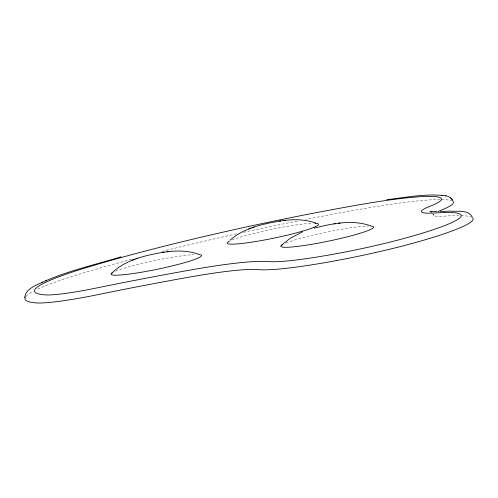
<?xml version="1.0" encoding="UTF-8"?>
<svg xmlns="http://www.w3.org/2000/svg" width="498" height="498" viewBox="0 0 498 498"><rect width="100%" height="100%" fill="white"/><g stroke="black" fill="none" stroke-linecap="round" stroke-linejoin="round"><path stroke-width="0.37" stroke-dasharray="2.49 1.87" d="M432.88 213.879L433.154 214.57M433.011 214.028L433.347 215.292M472.017 217.452A146.891 14.336 -11.7 0 0 444.932 216.101A61.223 5.976 -11.7 0 1 433.59 214.096M440.207 199.536A129.318 12.618 -11.7 0 0 366.609 208.133A294.374 28.728 -11.7 0 0 305.623 219.437M441.608 199.542A129.318 12.618 -11.7 0 1 452.377 201.105M131.416 259.352A294.374 28.728 -11.7 0 0 79.954 273.981A186.426 18.189 -11.7 0 0 36.192 289.861M161.875 251.459A294.374 28.728 -11.7 0 1 236.774 233.811M243.528 232.323A294.374 28.728 -11.7 0 1 298.047 220.931M26.145 296.316A193.94 18.924 -11.7 0 1 28.822 294.025A186.426 18.189 -11.7 0 1 33.304 291.324M115.548 271.198A46.19 4.507 -11.7 0 1 193.697 254.596M285.989 242.962A47.391 4.625 -11.7 0 1 327.055 231.987A47.391 4.625 -11.7 0 1 368.308 226.055M231.819 240.098A46.588 4.544 -11.7 0 1 271.279 229.391A46.588 4.544 -11.7 0 1 312.451 223.278"/><path stroke-width="0.75" d="M24.925 297.567C24.688 292.475 29.37 288.996 33.285 286.686C60.812 272.325 91.644 265.832 121.12 256.812M111.832 273.103C122.9 262.222 138.158 257.317 153.011 254.229C167.957 251.036 184.005 248.963 198.727 254.335M281.631 245.134L290.459 238.112L302.579 231.863M230.107 240.136C242.439 229.223 258.898 224.99 274.684 221.971C288.186 219.35 302.554 218.298 315.72 223.085M41.764 282.385L42.324 282.148M45.411 280.816L45.959 280.586M132.25 260.168L134.609 259.327M135.805 258.885L137.778 258.188M248.664 228.968L251.048 228.121M252.256 227.679L254.241 226.976M314.188 228.103C332.502 223.552 352.41 219.282 370.792 225.88M386.815 199.667C406.38 197.432 426.276 193.299 446.003 195.814C449.146 196.38 452.097 198.416 453.205 201.485M279.515 221.143L280.791 220.975M283.76 220.558L285.647 220.303M333.965 223.901L335.26 223.727M338.285 223.303L340.202 223.048M167.048 251.826L168.909 251.571M162.834 252.405L164.097 252.237M440.182 211.544L450.011 211.077C456.94 211.862 468.213 209.253 472.285 217.047M444.44 212.484L431.498 213.113A72.123 7.04 -11.7 0 1 426.861 207.579L431.691 205.581A102.656 10.016 -11.7 0 0 441.608 199.268L440.63 197.831A118.375 11.554 -11.7 0 0 362.171 204.255A283.455 27.658 -11.7 0 0 86.216 267.663L80.327 269.48A175.551 17.131 -11.7 0 0 38.116 286.518A183.04 17.86 -11.7 0 0 42.542 294.648L47.285 294.984A55.297 5.397 -11.7 0 0 90.648 289.182L104.163 286.45A370.064 36.111 -11.7 0 1 183.239 271.298L199.71 268.403A113.108 11.037 -11.7 0 1 264.251 261.394L273.097 261.817L280.785 261.5A93.026 9.076 -11.7 0 0 398.238 240.017L410.452 236.693A135.948 13.265 -11.7 0 0 444.421 212.49M436.958 211.712L429.936 211.233L431.629 212.111M441.863 195.21L442.492 195.303M445.355 195.714L446.003 195.814M450.659 197.924L451.144 198.453M451.674 199.019L452.159 199.549M24.9 296.827L24.937 297.698M472.639 217.943A146.891 14.336 -11.7 0 1 418.146 241.798L404.581 245.489A103.945 10.141 -11.7 0 1 258.462 269.611A102.215 9.972 -11.7 0 0 189.358 277.112A359.176 35.047 -11.7 0 0 97.34 294.748A66.203 6.462 -11.7 0 1 36.261 302.915A193.94 18.924 -11.7 0 1 25.031 298.302M453.398 202.2A113.544 11.081 -11.7 0 1 440.282 210.548A61.223 5.976 -11.7 0 0 437.86 211.563M198.995 254.584A46.19 4.507 -11.7 0 1 157.573 269.188A46.19 4.507 -11.7 0 1 112.741 272.524M371.066 226.136A47.391 4.625 -11.7 0 1 328.568 241.119A47.391 4.625 -11.7 0 1 282.565 244.543M314.755 223.272A46.588 4.544 -11.7 0 1 277.89 237.291A46.588 4.544 -11.7 0 1 228.072 242.016M228.482 241.735A46.588 4.544 -11.7 0 1 229.572 241.119"/></g></svg>
